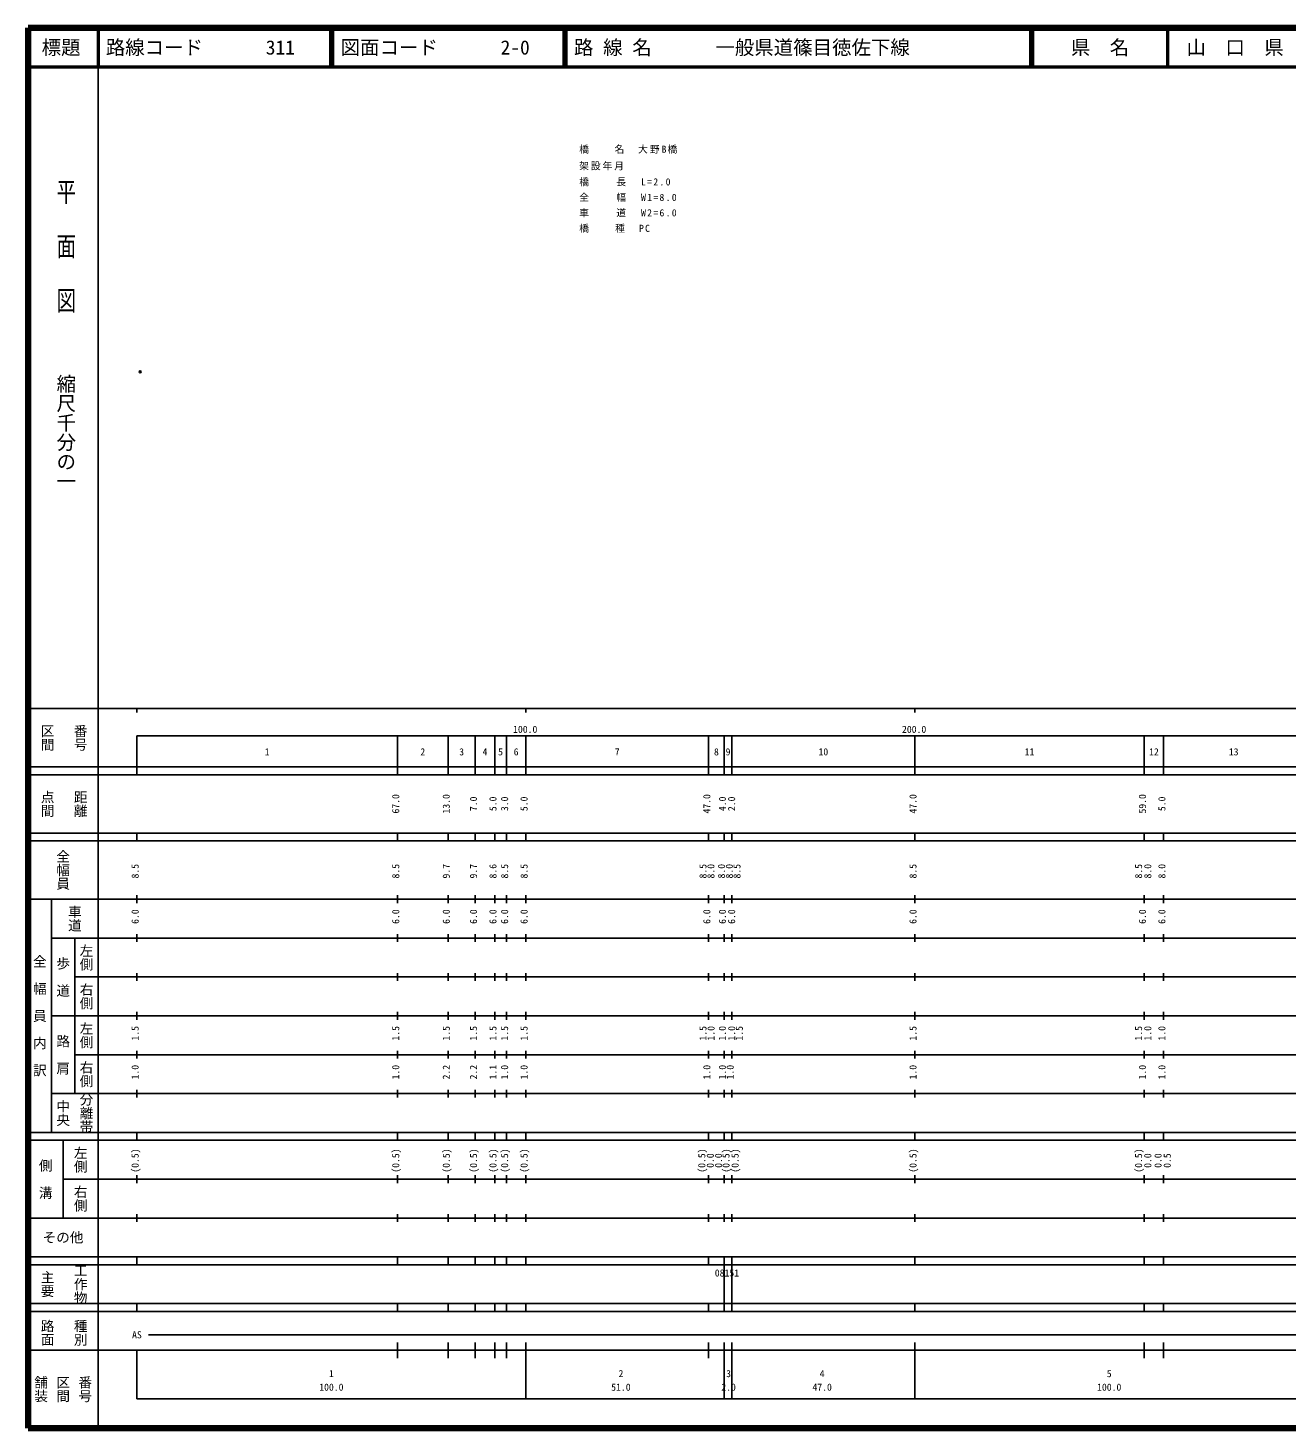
# Model space of a CAD drawing. Units: millimetres on the paper. Extents: x 40 to 680, y 20 to 380.
# Drawn here: x 40 to 363.7, y 20 to 380 of the extents above; entities that cross this region are included whole.
import ezdxf
from ezdxf.enums import TextEntityAlignment as Align

# ---------------------------------------------------------------- set-up
doc = ezdxf.new("R2010")
doc.units = ezdxf.units.MM
doc.header["$PDMODE"] = 32
doc.header["$PDSIZE"] = 0.5
for name, color, linetype in [('M-OTRS', 6, 'Continuous'), ('M-STR-HTXT', 7, 'Continuous'), ('M-TTL-TXT', 7, 'Continuous')]:
    doc.layers.add(name, color=color, linetype=linetype)
for name, color, linetype, lineweight in [('M-TTL', 2, 'Continuous', 140), ('M-TTL-BAND', 7, 'Continuous', 25), ('M-TTL-LINE', 7, 'Continuous', 50)]:
    doc.layers.add(name, color=color, linetype=linetype, lineweight=lineweight)
doc.styles.add('@ＭＳ ゴシック', font='')
doc.styles.add('ＭＳ ゴシック', font='')
doc.styles.get('@ＭＳ ゴシック').set_extended_font_data('@MS Gothic')
doc.styles.get('ＭＳ ゴシック').set_extended_font_data('MS Gothic')

msp = doc.modelspace()

# ---------------------------------------------------------------- linework, layer by layer
at = {"layer": 'M-OTRS'}
msp.add_point((68.858, 291.607), dxfattribs=at)
at = {"layer": 'M-TTL'}
for p, q in [((40, 380), (40, 20)), ((680, 380), (40, 380)), ((40, 20), (680, 20))]:
    msp.add_line(p, q, dxfattribs=at)
at = {"layer": 'M-TTL-BAND'}
for p, q in [((58, 370), (58, 20)), ((40, 205), (579, 205)), ((68, 205), (68, 204)), ((168, 205), (168, 204)), ((268, 205), (268, 204)), ((68, 198), (579, 198)), ((68, 198), (68, 188)), ((135, 188), (135, 198)), ((148, 188), (148, 198)), ((155, 188), (155, 198)), ((160, 188), (160, 198)), ((163, 188), (163, 198)), ((168, 188), (168, 198)), ((215, 188), (215, 198)), ((219, 188), (219, 198)), ((221, 188), (221, 198)), ((268, 188), (268, 198)), ((327, 188), (327, 198)), ((332, 188), (332, 198)), ((40, 190), (579, 190)), ((40, 188), (579, 188)), ((40, 173), (579, 173)), ((68, 171), (68, 173)), ((135, 171), (135, 173)), ((148, 171), (148, 173)), ((155, 171), (155, 173)), ((160, 171), (160, 173)), ((163, 171), (163, 173)), ((168, 171), (168, 173)), ((215, 171), (215, 173)), ((219, 171), (219, 173)), ((221, 171), (221, 173)), ((268, 171), (268, 173)), ((327, 171), (327, 173)), ((332, 171), (332, 173)), ((40, 171), (579, 171)), ((40, 156), (579, 156)), ((46, 96), (46, 156)), ((68, 155), (68, 157)), ((135, 155), (135, 157)), ((148, 155), (148, 157)), ((155, 155), (155, 157)), ((160, 155), (160, 157)), ((163, 155), (163, 157)), ((168, 155), (168, 157)), ((215, 155), (215, 157)), ((219, 155), (219, 157)), ((221, 155), (221, 157)), ((268, 155), (268, 157)), ((327, 155), (327, 157)), ((332, 155), (332, 157)), ((46, 146), (579, 146)), ((52, 146), (52, 106)), ((68, 145), (68, 147)), ((135, 145), (135, 147)), ((148, 145), (148, 147)), ((155, 145), (155, 147)), ((160, 145), (160, 147)), ((163, 145), (163, 147)), ((168, 145), (168, 147)), ((215, 145), (215, 147)), ((219, 145), (219, 147)), ((221, 145), (221, 147)), ((268, 145), (268, 147)), ((327, 145), (327, 147)), ((332, 145), (332, 147)), ((68, 135), (68, 137)), ((135, 135), (135, 137)), ((148, 135), (148, 137)), ((155, 135), (155, 137)), ((160, 135), (160, 137)), ((163, 135), (163, 137)), ((168, 135), (168, 137)), ((215, 135), (215, 137)), ((219, 135), (219, 137)), ((221, 135), (221, 137)), ((268, 135), (268, 137)), ((327, 135), (327, 137)), ((332, 135), (332, 137)), ((52, 136), (579, 136)), ((46, 126), (579, 126)), ((68, 125), (68, 127)), ((135, 125), (135, 127)), ((148, 125), (148, 127)), ((155, 125), (155, 127)), ((160, 125), (160, 127)), ((163, 125), (163, 127)), ((168, 125), (168, 127)), ((215, 125), (215, 127)), ((219, 125), (219, 127)), ((221, 125), (221, 127)), ((268, 125), (268, 127)), ((327, 125), (327, 127)), ((332, 125), (332, 127)), ((52, 116), (579, 116)), ((68, 115), (68, 117)), ((135, 115), (135, 117)), ((148, 115), (148, 117)), ((155, 115), (155, 117)), ((160, 115), (160, 117)), ((163, 115), (163, 117)), ((168, 115), (168, 117)), ((215, 115), (215, 117)), ((219, 115), (219, 117)), ((221, 115), (221, 117)), ((268, 115), (268, 117)), ((327, 115), (327, 117)), ((332, 115), (332, 117)), ((46, 106), (579, 106)), ((68, 105), (68, 107)), ((135, 105), (135, 107)), ((148, 105), (148, 107)), ((155, 105), (155, 107)), ((160, 105), (160, 107)), ((163, 105), (163, 107)), ((168, 105), (168, 107)), ((215, 105), (215, 107)), ((219, 105), (219, 107)), ((221, 105), (221, 107)), ((268, 105), (268, 107)), ((327, 105), (327, 107)), ((332, 105), (332, 107)), ((40, 96), (579, 96)), ((40, 94), (579, 94)), ((49, 94), (49, 74)), ((68, 94), (68, 96)), ((135, 94), (135, 96)), ((148, 94), (148, 96)), ((155, 94), (155, 96)), ((160, 94), (160, 96)), ((163, 94), (163, 96)), ((168, 94), (168, 96)), ((215, 94), (215, 96)), ((219, 94), (219, 96)), ((221, 94), (221, 96)), ((268, 94), (268, 96)), ((327, 94), (327, 96)), ((332, 94), (332, 96)), ((49, 84), (579, 84)), ((68, 83), (68, 85)), ((135, 83), (135, 85)), ((148, 83), (148, 85)), ((155, 83), (155, 85)), ((160, 83), (160, 85)), ((163, 83), (163, 85)), ((168, 83), (168, 85)), ((215, 83), (215, 85)), ((219, 83), (219, 85)), ((221, 83), (221, 85)), ((268, 83), (268, 85)), ((327, 83), (327, 85)), ((332, 83), (332, 85)), ((40, 74), (579, 74)), ((68, 73), (68, 75)), ((135, 73), (135, 75)), ((148, 73), (148, 75)), ((155, 73), (155, 75)), ((160, 73), (160, 75)), ((163, 73), (163, 75)), ((168, 73), (168, 75)), ((215, 73), (215, 75)), ((219, 73), (219, 75)), ((221, 73), (221, 75)), ((268, 73), (268, 75)), ((327, 73), (327, 75)), ((332, 73), (332, 75)), ((40, 64), (579, 64)), ((40, 62), (579, 62)), ((68, 62), (68, 64)), ((135, 62), (135, 64)), ((148, 62), (148, 64)), ((155, 62), (155, 64)), ((160, 62), (160, 64)), ((163, 62), (163, 64)), ((168, 62), (168, 64)), ((215, 62), (215, 64)), ((219, 62), (219, 64)), ((219, 52), (219, 62)), ((221, 62), (221, 64)), ((221, 52), (221, 62)), ((268, 62), (268, 64)), ((327, 62), (327, 64)), ((332, 62), (332, 64)), ((40, 52), (579, 52)), ((68, 50), (68, 52)), ((135, 50), (135, 52)), ((148, 50), (148, 52)), ((155, 50), (155, 52)), ((160, 50), (160, 52)), ((163, 50), (163, 52)), ((168, 50), (168, 52)), ((215, 50), (215, 52)), ((219, 50), (219, 52)), ((221, 50), (221, 52)), ((268, 50), (268, 52)), ((327, 50), (327, 52)), ((332, 50), (332, 52)), ((40, 50), (579, 50)), ((71, 44), (565, 44)), ((40, 40), (579, 40)), ((68, 40), (68, 27.5)), ((135, 38), (135, 42)), ((148, 38), (148, 42)), ((155, 38), (155, 42)), ((160, 38), (160, 42)), ((163, 38), (163, 42)), ((168, 27.5), (168, 42)), ((215, 38), (215, 42)), ((219, 38), (219, 42)), ((221, 38), (221, 42)), ((268, 27.5), (268, 42)), ((327, 38), (327, 42)), ((332, 38), (332, 42)), ((219, 27.5), (219, 38)), ((221, 27.5), (221, 38)), ((68, 27.5), (579, 27.5))]:
    msp.add_line(p, q, dxfattribs=at)
at = {"layer": 'M-TTL-LINE'}
for p, q in [((58, 380), (58, 370)), ((117.75, 380), (117.75, 370)), ((118.25, 380), (118.25, 370)), ((177.75, 380), (177.75, 370)), ((178.25, 380), (178.25, 370)), ((297.75, 380), (297.75, 370)), ((298.25, 380), (298.25, 370)), ((333, 380), (333, 370)), ((40, 370), (680, 370))]:
    msp.add_line(p, q, dxfattribs=at)

# ---------------------------------------------------------------- texts
at = {"layer": 'M-STR-HTXT', "char_height": 1.833, "attachment_point": 7, "style": 'ＭＳ ゴシック'}
for s, insert in [('\\T1.21;橋\u3000\u3000名\u3000大野B橋', (181.737, 347.698)), ('\\T1.2;架設年月\u3000', (181.737, 343.402)), ('\\T1.27;橋\u3000\u3000長\u3000L=2.0', (181.737, 339.304)), ('\\T1.27;全\u3000\u3000幅\u3000W1=8.0', (181.737, 335.324)), ('\\T1.27;車\u3000\u3000道\u3000W2=6.0', (181.737, 331.344)), ('\\T1.23;橋\u3000\u3000種\u3000PC', (181.737, 327.364))]:
    msp.add_mtext(s, dxfattribs=dict(at, insert=insert))
at = {"layer": 'M-TTL-BAND', "style": '@ＭＳ ゴシック', "width": 1.4}
msp.add_text('平  面  図', height=3.666, rotation=270, dxfattribs=at).set_placement((49.777, 306.475), align=Align.MIDDLE_RIGHT)
at = {"layer": 'M-TTL-BAND', "style": '@ＭＳ ゴシック'}
msp.add_text('縮尺千分の一', height=3.666, rotation=270, dxfattribs=at).set_placement((49.777, 261.03), align=Align.MIDDLE_RIGHT)
for s, p in [('区間', (45, 197.5)), ('番号', (53.5, 197.5)), ('点間', (45, 180.5)), ('距離', (53.5, 180.5)), ('全幅員', (49, 163.5)), ('車道', (52, 151)), ('左側', (55, 141)), ('全\u3000幅\u3000員\u3000内\u3000訳', (43, 126)), ('歩\u3000道', (49, 136)), ('右側', (55, 131)), ('左側', (55, 121)), ('路\u3000肩', (49, 116)), ('右側', (55, 111)), ('分離帯', (55, 101)), ('中央', (49, 101)), ('左側', (53.5, 89)), ('側\u3000溝', (44.5, 84)), ('右側', (53.5, 79)), ('工作物', (53.5, 57)), ('主要', (45, 57)), ('路面', (45, 44.5)), ('種別', (53.5, 44.5)), ('舗装', (43.333, 30)), ('区間', (49, 30)), ('番号', (54.667, 30))]:
    msp.add_text(s, height=2.566, rotation=270, dxfattribs=at).set_placement(p, align=Align.MIDDLE_CENTER)
at = {"layer": 'M-TTL-BAND', "style": 'ＭＳ ゴシック'}
for s, p in [('100.0', (167.844, 198.195)), ('200.0', (267.844, 198.195)), ('1', (101.5, 192.405)), ('2', (141.5, 192.405)), ('3', (151.5, 192.405)), ('4', (157.5, 192.405)), ('5', (161.5, 192.405)), ('6', (165.5, 192.405)), ('7', (191.5, 192.405)), ('8', (217, 192.405)), ('9', (220, 192.405)), ('10', (244.5, 192.405)), ('11', (297.5, 192.405)), ('12', (329.5, 192.405)), ('13', (350, 192.405)), ('AS', (68, 42.5)), ('1', (118, 32.523)), ('2', (192.449, 32.523)), ('3', (220.129, 32.523)), ('4', (244.19, 32.523)), ('5', (318, 32.523)), ('100.0', (118, 29.033)), ('51.0', (192.449, 29.033)), ('2.0', (220.129, 29.033)), ('47.0', (244.19, 29.033)), ('100.0', (318, 29.033))]:
    msp.add_text(s, height=1.833, dxfattribs=at).set_placement(p, align=Align.BOTTOM_CENTER)
for s, p in [('67.0', (136, 180.5)), ('13.0', (149, 180.5)), ('7.0', (156, 180.5)), ('5.0', (161, 180.5)), ('3.0', (164, 180.5)), ('5.0', (169, 180.5)), ('47.0', (216, 180.5)), ('4.0', (220, 180.5)), ('2.0', (222.369, 180.5)), ('47.0', (269, 180.5)), ('59.0', (328, 180.5)), ('5.0', (333, 180.5)), ('8.5', (69, 163.174)), ('8.5', (136, 163.174)), ('9.7', (149, 163.174)), ('9.7', (156, 163.174)), ('8.6', (161, 163.174)), ('8.5', (164, 163.174)), ('8.5', (169, 163.174)), ('8.5', (215, 163.174)), ('8.0', (217.041, 163.174)), ('8.0', (219.755, 163.174)), ('8.0', (221.773, 163.174)), ('8.5', (223.739, 163.174)), ('8.5', (269, 163.174)), ('8.5', (327, 163.174)), ('8.0', (329.37, 163.174)), ('8.0', (333, 163.174)), ('6.0', (69, 151.5)), ('6.0', (136, 151.5)), ('6.0', (149, 151.5)), ('6.0', (156, 151.5)), ('6.0', (161, 151.5)), ('6.0', (164, 151.5)), ('6.0', (169, 151.5)), ('6.0', (216, 151.5)), ('6.0', (220, 151.5)), ('6.0', (222.369, 151.5)), ('6.0', (269, 151.5)), ('6.0', (328, 151.5)), ('6.0', (333, 151.5)), ('1.5', (69, 121.5)), ('1.5', (136, 121.5)), ('1.5', (149, 121.5)), ('1.5', (156, 121.5)), ('1.5', (161, 121.5)), ('1.5', (164, 121.5)), ('1.5', (169, 121.5)), ('1.5', (215, 121.5)), ('1.0', (217.073, 121.5)), ('1.0', (220, 121.5)), ('1.0', (222.386, 121.5)), ('1.5', (224.34, 121.5)), ('1.5', (269, 121.5)), ('1.5', (327, 121.5)), ('1.0', (329.37, 121.5)), ('1.0', (333, 121.5)), ('1.0', (69, 111.5)), ('1.0', (136, 111.5)), ('2.2', (149, 111.5)), ('2.2', (156, 111.5)), ('1.1', (161, 111.5)), ('1.0', (164, 111.5)), ('1.0', (169, 111.5)), ('1.0', (216, 111.5)), ('1.0', (220, 111.5)), ('1.0', (222, 111.5)), ('1.0', (269, 111.5)), ('1.0', (328, 111.5)), ('1.0', (333, 111.5)), ('(0.5)', (69, 88.764)), ('(0.5)', (136, 88.764)), ('(0.5)', (149, 88.764)), ('(0.5)', (156, 88.764)), ('(0.5)', (161, 88.764)), ('(0.5)', (164, 88.764)), ('(0.5)', (169, 88.764)), ('(0.5)', (214.703, 88.764)), ('0.0', (216.88, 88.764)), ('0.0', (219, 88.764)), ('(0.5)', (220.919, 88.764)), ('(0.5)', (223.256, 88.764)), ('(0.5)', (269, 88.764)), ('(0.5)', (327, 88.764)), ('0.0', (329.37, 88.764)), ('0.0', (332, 88.764)), ('0.5', (334.37, 88.764))]:
    msp.add_text(s, height=1.833, rotation=90, dxfattribs=at).set_placement(p, align=Align.BOTTOM_CENTER)
msp.add_text('その他', height=2.566, dxfattribs=at).set_placement((49, 69), align=Align.MIDDLE_CENTER)
msp.add_text('08151', height=1.833, dxfattribs=at).set_placement((216.589, 58.405), align=Align.BOTTOM_LEFT)
at = {"layer": 'M-TTL-TXT', "style": 'ＭＳ ゴシック'}
for s, p in [('標題', (48.5, 375)), ('県\u3000名', (315.625, 375)), ('山\u3000口\u3000県', (350.375, 375))]:
    msp.add_text(s, height=3.666, dxfattribs=at).set_placement(p, align=Align.MIDDLE_CENTER)
for s, p in [('路線コード', (60, 375)), ('311', (101.142, 375)), ('図面コード', (120.38, 375)), ('2-0', (161.521, 375)), ('路 線 名', (180.38, 375)), ('一般県道篠目徳佐下線', (216.734, 375))]:
    msp.add_text(s, height=3.666, dxfattribs=at).set_placement(p, align=Align.MIDDLE_LEFT)

doc.saveas('drawing.dxf')
